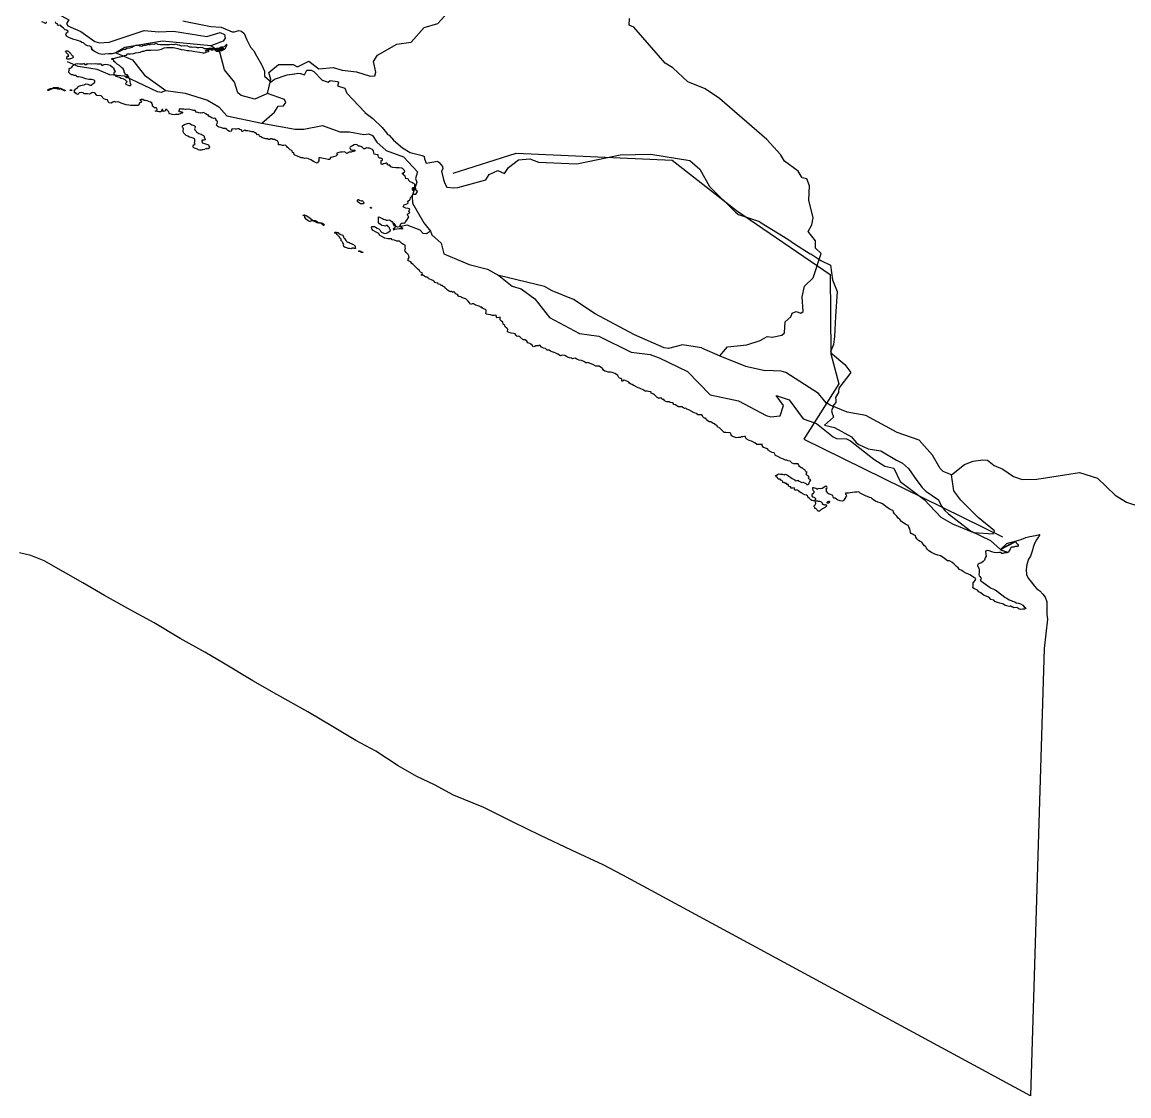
# Model space of a CAD drawing. Header units: metres. Extents: x 13.21 to 19.52, y 42.14 to 46.62.
# Drawn here: x 18.033 to 18.585, y 42.15 to 42.685 of the extents above; entities that cross this region are included whole.
import ezdxf

# ---------------------------------------------------------------- set-up
doc = ezdxf.new("R2010")
doc.units = ezdxf.units.M
doc.header["$MEASUREMENT"] = 0
for name, color, linetype in [('CESTE', 5, 'Continuous'), ('GE_obr', 210, 'Continuous'), ('granica', 2, 'Continuous'), ('hr', 9, 'Continuous')]:
    doc.layers.add(name, color=color, linetype=linetype)

msp = doc.modelspace()

# ---------------------------------------------------------------- linework, layer by layer
at = {"layer": 'CESTE'}
for p, q in [((18.23662, 42.58091), (18.23739, 42.57907)), ((18.37175, 42.52266), (18.38089, 42.51876))]:
    msp.add_line(p, q, dxfattribs=at)
for points in [[(18.04454, 42.70619), (18.04466, 42.6991), (18.0464, 42.69575), (18.04921, 42.69296), (18.05047, 42.68948), (18.05628, 42.68621), (18.05517, 42.68449), (18.05585, 42.68324), (18.06233, 42.68045), (18.06927, 42.67545), (18.07158, 42.6748), (18.07641, 42.67507), (18.09397, 42.68101), (18.10121, 42.68032), (18.10848, 42.68064), (18.12512, 42.67802), (18.13175, 42.68), (18.13388, 42.67891), (18.13426, 42.67714), (18.13324, 42.67557), (18.12718, 42.67329)], [(18.15533, 42.6495), (18.15708, 42.65657), (18.1561, 42.6601), (18.1609, 42.66397), (18.16823, 42.66399), (18.17031, 42.66282), (18.17596, 42.66574), (18.1809, 42.66178), (18.18805, 42.66245), (18.19261, 42.66118), (18.19981, 42.66041), (18.20653, 42.65816), (18.20883, 42.6584), (18.20941, 42.66017), (18.20817, 42.66552), (18.21028, 42.66864), (18.21989, 42.67412), (18.22693, 42.67522), (18.2335, 42.68248), (18.24032, 42.68441), (18.247, 42.69183)], [(18.38089, 42.51876), (18.38472, 42.52324), (18.39428, 42.52428), (18.40105, 42.52634), (18.40442, 42.52844), (18.40689, 42.52802), (18.41173, 42.52905), (18.41306, 42.53023), (18.41344, 42.53568), (18.41629, 42.53825), (18.41688, 42.53999), (18.419, 42.54093), (18.42133, 42.53994), (18.42242, 42.54082), (18.42194, 42.54818), (18.42316, 42.55344), (18.42736, 42.55763), (18.43142, 42.56985), (18.42851, 42.57247), (18.42865, 42.57614), (18.4249, 42.58079), (18.42672, 42.584), (18.42737, 42.58759), (18.42525, 42.5964), (18.42565, 42.60353), (18.42427, 42.60696), (18.42199, 42.60753), (18.41995, 42.61076), (18.41314, 42.61588), (18.41115, 42.61917), (18.4043, 42.6266), (18.38067, 42.64708), (18.3735, 42.65193), (18.36495, 42.65529), (18.35742, 42.66235), (18.35363, 42.6646), (18.33796, 42.6827), (18.33574, 42.68369), (18.33588, 42.68697)], [(18.12718, 42.67329), (18.10313, 42.67562), (18.08427, 42.67242), (18.07971, 42.66989)], [(18.07971, 42.66989), (18.08815, 42.66641), (18.09414, 42.65871), (18.10478, 42.65102)], [(18.15533, 42.6495), (18.14913, 42.64676), (18.14226, 42.64859), (18.1406, 42.64996), (18.13895, 42.65513), (18.134, 42.66131), (18.13156, 42.67008), (18.12718, 42.67329)], [(18.10478, 42.65102), (18.10263, 42.64999), (18.10049, 42.65031), (18.08407, 42.65816), (18.07681, 42.65881), (18.07055, 42.66157), (18.06102, 42.66299), (18.05572, 42.66531)], [(18.10478, 42.65102), (18.11429, 42.6497), (18.12543, 42.64619), (18.13117, 42.64285), (18.13509, 42.63839), (18.15257, 42.63474)], [(18.15257, 42.63474), (18.15886, 42.64025), (18.16073, 42.64323), (18.16331, 42.64342), (18.16459, 42.64503), (18.16383, 42.64649), (18.15533, 42.6495)], [(18.15257, 42.63474), (18.16911, 42.63181), (18.17348, 42.63179)], [(18.17348, 42.63179), (18.18277, 42.63364), (18.19145, 42.63047), (18.19629, 42.63037), (18.20337, 42.62909), (18.20593, 42.62937), (18.20774, 42.62867), (18.20988, 42.6253), (18.21457, 42.62116), (18.22317, 42.618), (18.23015, 42.61057), (18.22913, 42.60717), (18.2298, 42.6054), (18.22748, 42.59848), (18.22766, 42.59488), (18.23333, 42.58498), (18.23662, 42.58091)], [(18.23662, 42.58091), (18.23462, 42.57955), (18.23295, 42.57979), (18.23147, 42.58143), (18.22507, 42.58394), (18.22042, 42.58283), (18.21847, 42.58364), (18.21776, 42.58578)], [(18.23739, 42.57907), (18.24199, 42.57489), (18.24325, 42.56966), (18.25591, 42.56428), (18.26513, 42.56202), (18.27064, 42.55872)], [(18.27064, 42.55872), (18.27737, 42.55353), (18.28183, 42.55218), (18.28872, 42.5471), (18.2959, 42.53786), (18.31099, 42.52987)], [(18.37175, 42.52266), (18.36224, 42.52419), (18.35531, 42.52244), (18.35313, 42.52278), (18.3384, 42.52921), (18.31871, 42.53971), (18.30785, 42.54688), (18.2973, 42.55109), (18.29355, 42.55337), (18.27064, 42.55872)], [(18.31099, 42.52987), (18.32049, 42.52851), (18.33662, 42.5206), (18.34621, 42.51934), (18.35058, 42.51781), (18.36473, 42.51094), (18.37614, 42.49934), (18.39011, 42.49638), (18.40392, 42.48902), (18.40613, 42.48836), (18.41099, 42.48879), (18.41266, 42.49399), (18.40894, 42.49898)], [(18.38089, 42.51876), (18.3937, 42.51361), (18.40356, 42.5114)], [(18.49633, 42.45935), (18.49214, 42.46112), (18.49064, 42.46255), (18.48684, 42.46917), (18.48019, 42.47664), (18.46926, 42.48045), (18.4537, 42.48897), (18.44431, 42.4907), (18.43582, 42.49416), (18.4339, 42.49529), (18.43013, 42.49988), (18.41374, 42.51047), (18.41153, 42.51114), (18.40356, 42.5114)], [(18.40894, 42.49898), (18.41552, 42.49678), (18.42248, 42.48733), (18.42899, 42.48492), (18.4373, 42.47831), (18.43912, 42.47754), (18.44399, 42.4774), (18.446, 42.47642), (18.45757, 42.46721), (18.46315, 42.46373), (18.46756, 42.46273), (18.47085, 42.456), (18.4828, 42.44709), (18.49103, 42.43825), (18.49679, 42.43497), (18.50739, 42.43061), (18.51715, 42.43), (18.51781, 42.43156), (18.5096, 42.4381), (18.50096, 42.44675), (18.4975, 42.45145), (18.49633, 42.45935)], [(18.49633, 42.45935), (18.50282, 42.46459), (18.50717, 42.46619), (18.512, 42.46682), (18.51439, 42.46666), (18.51758, 42.464), (18.52188, 42.46229), (18.52723, 42.45863), (18.53156, 42.45707), (18.53884, 42.45723), (18.56014, 42.46065), (18.56907, 42.45776), (18.57795, 42.44925), (18.58352, 42.44579), (18.59022, 42.44369), (18.59743, 42.44322), (18.62325, 42.44807), (18.63807, 42.45422), (18.65369, 42.46271), (18.66724, 42.46611)]]:
    msp.add_lwpolyline(points, dxfattribs=at)
at = {"layer": 'GE_obr'}
msp.add_lwpolyline([(18.24801, 42.60987), (18.27928, 42.61973), (18.35706, 42.61637), (18.38919, 42.59126), (18.43595, 42.55931), (18.43627, 42.51979), (18.44013, 42.50484), (18.42269, 42.47722), (18.52171, 42.42856)], dxfattribs=at)
msp.add_lwpolyline([(18.24801, 42.60987), (18.27928, 42.61973), (18.35706, 42.61637), (18.38919, 42.59126), (18.43595, 42.55931), (18.43627, 42.51979), (18.44013, 42.50484), (18.42269, 42.47722), (18.52171, 42.42856)], dxfattribs=at)
at = {"layer": 'granica'}
msp.add_lwpolyline([(18.52881, 42.4265), (18.53114, 42.4272), (18.53337, 42.4281), (18.53541, 42.42865), (18.53821, 42.42914), (18.54039, 42.42957), (18.53997, 42.42878), (18.5398, 42.42846), (18.53877, 42.42694), (18.53794, 42.42556), (18.5371, 42.42341), (18.53674, 42.42176), (18.53582, 42.41886), (18.53479, 42.41735), (18.53397, 42.41472), (18.53351, 42.41224), (18.53379, 42.40968), (18.53464, 42.40782), (18.53614, 42.40597), (18.53772, 42.40397), (18.53885, 42.40259), (18.54033, 42.40149), (18.54191, 42.3999), (18.54313, 42.39839), (18.54388, 42.39612), (18.54389, 42.39412), (18.5439, 42.39129), (18.54381, 42.38977), (18.54419, 42.38749), (18.54249, 42.37276), (18.53571, 42.14974), (18.33257, 42.25977), (18.32279, 42.26501), (18.307, 42.27232), (18.29146, 42.27956), (18.27784, 42.2862), (18.26324, 42.29355), (18.24812, 42.29974), (18.23859, 42.30482), (18.22987, 42.30897), (18.22056, 42.31438), (18.20946, 42.32163), (18.1995, 42.32692), (18.18855, 42.33342), (18.17544, 42.3412), (18.16012, 42.34986), (18.14806, 42.35665), (18.13349, 42.3655), (18.12416, 42.37097), (18.11193, 42.37782), (18.09887, 42.38554), (18.08725, 42.39196), (18.07408, 42.39917), (18.06339, 42.4055), (18.04406, 42.4166), (18.03748, 42.41917), (18.03176, 42.42055)], dxfattribs=at)
at = {"layer": 'hr'}
for points in [[(18.1132, 42.68584), (18.11708, 42.68489), (18.11715, 42.68487), (18.12708, 42.68292), (18.12722, 42.6829), (18.13235, 42.68264), (18.13778, 42.68024), (18.13786, 42.68025), (18.13902, 42.68032), (18.1411, 42.6809), (18.14251, 42.68064), (18.14375, 42.67952), (18.14512, 42.67637), (18.14692, 42.67273), (18.14854, 42.67077), (18.14998, 42.66828), (18.15234, 42.66402), (18.15254, 42.66366), (18.15389, 42.66066), (18.15387, 42.65812), (18.154, 42.65801), (18.15714, 42.6554), (18.15886, 42.6567), (18.16521, 42.65891), (18.16888, 42.65937), (18.16896, 42.65938), (18.17044, 42.65972), (18.17191, 42.65957), (18.17381, 42.65886), (18.17507, 42.66122), (18.1771, 42.66125), (18.17844, 42.66053), (18.18272, 42.65619), (18.18283, 42.65615), (18.18408, 42.65569), (18.18556, 42.65514), (18.1867, 42.65608), (18.19028, 42.65559), (18.19071, 42.65488), (18.19028, 42.65342), (18.19395, 42.65218), (18.19481, 42.65005), (18.19492, 42.64975), (18.2039, 42.64019), (18.20393, 42.64015), (18.20797, 42.63701), (18.21259, 42.63261), (18.21469, 42.63), (18.21524, 42.62916), (18.21607, 42.62871), (18.21822, 42.62636), (18.22266, 42.62246), (18.22644, 42.62008), (18.23043, 42.61908), (18.23057, 42.61905), (18.23246, 42.61868), (18.23351, 42.61808), (18.23369, 42.61691), (18.23445, 42.61489), (18.24021, 42.61587), (18.24094, 42.61522), (18.24264, 42.61315), (18.24278, 42.61204), (18.2421, 42.61079), (18.2432, 42.60661), (18.24384, 42.6047), (18.24485, 42.60277), (18.24831, 42.60254), (18.25027, 42.60274), (18.26423, 42.60654), (18.26586, 42.60911), (18.27016, 42.61108), (18.27361, 42.60974), (18.27561, 42.61265), (18.28056, 42.61641), (18.28615, 42.61693), (18.29043, 42.61534), (18.30942, 42.61448), (18.31042, 42.61471), (18.32399, 42.61747), (18.33116, 42.61901), (18.34649, 42.61938), (18.36598, 42.61621), (18.37094, 42.61186), (18.3758, 42.60323), (18.38868, 42.59046), (18.39019, 42.58915), (18.40058, 42.58566), (18.40156, 42.58502), (18.41485, 42.57691), (18.41814, 42.57462), (18.42595, 42.56968), (18.42616, 42.56962), (18.43128, 42.56636), (18.43609, 42.56399), (18.4371, 42.55661), (18.43931, 42.55082), (18.43852, 42.53843), (18.43802, 42.52838), (18.43762, 42.52433), (18.43636, 42.5216), (18.436, 42.5206), (18.43699, 42.51953), (18.44323, 42.51445), (18.44626, 42.51051), (18.4402, 42.50266), (18.43999, 42.5006), (18.43999, 42.50054), (18.43848, 42.49802), (18.43866, 42.49657), (18.43864, 42.49551), (18.43711, 42.49355), (18.43736, 42.49274), (18.43687, 42.49225), (18.43679, 42.49187), (18.43657, 42.49134), (18.43709, 42.48943), (18.43717, 42.48936), (18.43749, 42.48821), (18.43311, 42.48425), (18.43809, 42.48306), (18.44658, 42.47832), (18.44892, 42.4755), (18.45021, 42.47457), (18.45484, 42.47238), (18.46108, 42.4714), (18.46888, 42.4668), (18.47187, 42.4652), (18.47485, 42.46261), (18.47912, 42.45656), (18.48175, 42.45312), (18.48364, 42.45121), (18.48989, 42.44694), (18.49132, 42.44372), (18.49303, 42.44161), (18.4948, 42.44003), (18.50577, 42.43145), (18.51573, 42.42669), (18.52073, 42.42213), (18.52851, 42.42618), (18.52851, 42.42618), (18.52867, 42.42554), (18.52922, 42.4249), (18.52959, 42.4244), (18.52963, 42.42376), (18.52918, 42.42365), (18.52805, 42.42363), (18.52745, 42.42338), (18.52651, 42.42336), (18.52595, 42.42305), (18.52568, 42.42239), (18.52515, 42.42148), (18.52466, 42.42084), (18.52398, 42.42043), (18.5228, 42.42056), (18.52216, 42.42012), (18.52141, 42.42023), (18.52074, 42.42071), (18.52014, 42.42063), (18.5188, 42.42055), (18.51771, 42.42069), (18.5164, 42.42095), (18.51521, 42.42145), (18.51428, 42.42173), (18.51337, 42.42135), (18.51351, 42.4196), (18.51358, 42.41883), (18.51312, 42.41797), (18.51281, 42.41686), (18.51213, 42.41611), (18.511, 42.41542), (18.51008, 42.41519), (18.50948, 42.41483), (18.50936, 42.41409), (18.51006, 42.41281), (18.5101, 42.41209), (18.51009, 42.41073), (18.51, 42.40978), (18.51011, 42.40901), (18.51048, 42.40867), (18.51096, 42.40809), (18.51114, 42.40739), (18.51058, 42.4069), (18.51074, 42.40666), (18.51223, 42.40574), (18.51331, 42.40496), (18.51454, 42.40403), (18.51517, 42.40348), (18.5161, 42.40286), (18.51704, 42.40252), (18.51775, 42.40219), (18.51834, 42.40191), (18.51916, 42.40132), (18.52009, 42.40057), (18.52204, 42.39899), (18.52308, 42.39832), (18.52398, 42.39785), (18.52513, 42.39709), (18.52614, 42.39678), (18.52681, 42.39645), (18.52786, 42.39614), (18.52868, 42.39566), (18.52976, 42.39543), (18.53081, 42.3951), (18.532, 42.39442), (18.53263, 42.39364), (18.53333, 42.39309), (18.53337, 42.39273), (18.53273, 42.39237), (18.53183, 42.39237), (18.53071, 42.39224), (18.52985, 42.3926), (18.52892, 42.39325), (18.52749, 42.39311), (18.52697, 42.39339), (18.52656, 42.3934), (18.52597, 42.39387), (18.52567, 42.39384), (18.52509, 42.39369), (18.52307, 42.3942), (18.52225, 42.39487), (18.52173, 42.3951), (18.52038, 42.39549), (18.51934, 42.39577), (18.518, 42.39628), (18.5174, 42.39695), (18.51591, 42.39723), (18.51546, 42.3979), (18.51442, 42.39851), (18.51233, 42.39941), (18.51099, 42.40064), (18.50995, 42.40114), (18.50932, 42.40184), (18.50775, 42.40251), (18.50708, 42.40307), (18.50717, 42.40407), (18.50718, 42.40557), (18.50809, 42.40673), (18.50854, 42.40767), (18.50743, 42.40817), (18.50691, 42.40873), (18.50556, 42.40946), (18.50445, 42.41007), (18.50347, 42.41035), (18.50243, 42.41102), (18.50154, 42.41175), (18.50034, 42.4122), (18.49975, 42.41298), (18.49893, 42.41376), (18.49775, 42.41487), (18.49656, 42.41588), (18.49544, 42.41655), (18.49435, 42.41658), (18.49281, 42.41769), (18.49164, 42.41847), (18.49083, 42.419), (18.48963, 42.41927), (18.48811, 42.41991), (18.48636, 42.42071), (18.485, 42.42148), (18.48448, 42.4221), (18.48387, 42.42287), (18.48349, 42.42353), (18.48287, 42.42406), (18.48229, 42.42481), (18.48162, 42.42582), (18.48074, 42.42616), (18.47987, 42.42667), (18.47903, 42.42747), (18.47861, 42.42839), (18.47846, 42.42908), (18.47771, 42.42937), (18.47687, 42.42983), (18.47632, 42.43019), (18.47593, 42.43073), (18.47571, 42.43171), (18.47552, 42.43253), (18.47508, 42.43328), (18.47492, 42.43422), (18.47395, 42.43444), (18.47259, 42.43526), (18.47142, 42.43615), (18.47068, 42.43705), (18.46974, 42.43785), (18.46907, 42.43886), (18.46797, 42.43997), (18.46739, 42.44082), (18.46727, 42.44157), (18.46668, 42.44175), (18.46581, 42.44216), (18.46477, 42.44284), (18.46367, 42.44369), (18.46277, 42.44434), (18.46193, 42.44502), (18.46079, 42.44551), (18.45966, 42.44585), (18.45845, 42.44624), (18.45758, 42.44682), (18.45674, 42.44738), (18.45635, 42.44796), (18.45557, 42.44809), (18.45522, 42.44834), (18.45454, 42.44856), (18.45379, 42.44885), (18.45253, 42.44948), (18.45087, 42.45026), (18.45026, 42.45084), (18.44977, 42.45098), (18.44925, 42.45082), (18.44818, 42.4507), (18.447, 42.45054), (18.44583, 42.45049), (18.44498, 42.45028), (18.44352, 42.45029), (18.44348, 42.4498), (18.44381, 42.44939), (18.444, 42.44884), (18.44367, 42.44838), (18.44318, 42.44753), (18.44291, 42.4471), (18.44268, 42.44654), (18.442, 42.44635), (18.44092, 42.44636), (18.43988, 42.44672), (18.43924, 42.44711), (18.43836, 42.44769), (18.43771, 42.44779), (18.43752, 42.44801), (18.43733, 42.4484), (18.43723, 42.44907), (18.43688, 42.44934), (18.43597, 42.4496), (18.435, 42.44997), (18.43461, 42.45028), (18.43448, 42.45082), (18.43399, 42.45101), (18.4341, 42.45207), (18.43387, 42.45209), (18.43394, 42.45262), (18.43427, 42.45267), (18.4344, 42.45315), (18.43424, 42.45349), (18.43375, 42.45368), (18.43343, 42.45357), (18.43277, 42.45309), (18.43196, 42.45263), (18.43088, 42.45248), (18.42997, 42.45251), (18.42981, 42.45234), (18.42922, 42.45234), (18.42877, 42.45263), (18.42822, 42.4528), (18.42753, 42.45288), (18.42708, 42.45285), (18.42714, 42.45235), (18.4273, 42.45182), (18.42769, 42.45133), (18.42775, 42.45061), (18.42729, 42.45001), (18.4268, 42.44968), (18.42666, 42.44898), (18.42711, 42.44845), (18.42766, 42.44823), (18.42815, 42.44803), (18.42857, 42.44753), (18.42854, 42.44716), (18.4283, 42.44676), (18.42749, 42.44642), (18.42681, 42.44654), (18.42626, 42.447), (18.42561, 42.44766), (18.4248, 42.44819), (18.4248, 42.4486), (18.42451, 42.44899), (18.42403, 42.44928), (18.42328, 42.4495), (18.42234, 42.44972), (18.42205, 42.4501), (18.42143, 42.45049), (18.42056, 42.451), (18.4202, 42.45136), (18.41965, 42.45181), (18.41881, 42.45179), (18.41829, 42.45179), (18.41816, 42.45211), (18.41813, 42.45264), (18.41787, 42.45285), (18.41729, 42.45281), (18.41634, 42.45269), (18.41631, 42.45339), (18.41602, 42.45349), (18.41514, 42.45375), (18.41509, 42.45455), (18.41421, 42.45455), (18.41424, 42.45503), (18.4134, 42.45513), (18.41324, 42.45559), (18.41275, 42.45547), (18.41236, 42.45564), (18.41236, 42.45608), (18.41178, 42.45656), (18.41136, 42.45678), (18.41097, 42.45726), (18.41003, 42.45717), (18.40987, 42.45772), (18.40938, 42.45806), (18.40903, 42.45843), (18.40861, 42.45901), (18.40903, 42.45912), (18.40965, 42.45958), (18.41005, 42.45987), (18.41112, 42.45979), (18.41213, 42.45976), (18.41287, 42.45941), (18.4134, 42.4598), (18.41401, 42.4596), (18.41466, 42.45916), (18.41534, 42.4587), (18.41625, 42.45815), (18.41693, 42.45761), (18.41754, 42.4572), (18.41819, 42.45691), (18.41832, 42.45657), (18.41877, 42.45635), (18.41936, 42.4565), (18.41985, 42.45669), (18.41998, 42.45652), (18.4204, 42.45632), (18.42105, 42.45611), (18.42131, 42.45579), (18.42176, 42.4556), (18.42228, 42.45567), (18.42313, 42.45547), (18.42381, 42.45511), (18.42423, 42.4546), (18.42488, 42.45457), (18.42524, 42.45484), (18.42547, 42.45541), (18.42567, 42.45611), (18.42623, 42.45686), (18.42597, 42.45707), (18.42525, 42.45744), (18.42493, 42.45772), (18.42539, 42.45832), (18.42487, 42.45871), (18.42413, 42.45933), (18.42387, 42.45979), (18.42401, 42.4603), (18.42446, 42.46078), (18.42388, 42.46097), (18.42352, 42.46129), (18.42327, 42.46182), (18.42252, 42.46228), (18.42188, 42.46293), (18.42139, 42.46291), (18.42064, 42.4635), (18.42022, 42.46406), (18.41994, 42.46485), (18.41909, 42.46488), (18.41785, 42.46489), (18.41691, 42.46523), (18.4163, 42.46581), (18.41601, 42.46624), (18.41497, 42.46644), (18.41435, 42.46675), (18.4136, 42.46676), (18.41266, 42.46717), (18.41127, 42.46778), (18.40981, 42.46853), (18.40867, 42.46912), (18.40832, 42.46963), (18.4079, 42.47043), (18.40696, 42.47055), (18.40624, 42.47079), (18.40569, 42.47116), (18.40518, 42.47171), (18.40469, 42.47237), (18.40369, 42.47271), (18.40258, 42.4731), (18.40204, 42.47399), (18.40201, 42.47469), (18.40132, 42.47455), (18.40028, 42.47448), (18.39934, 42.4746), (18.39827, 42.47529), (18.39733, 42.4758), (18.39674, 42.47612), (18.39551, 42.4766), (18.39434, 42.47716), (18.39379, 42.47769), (18.39373, 42.47849), (18.39321, 42.47844), (18.3923, 42.4784), (18.39152, 42.47835), (18.39113, 42.47806), (18.39012, 42.47799), (18.38908, 42.47793), (18.3883, 42.47819), (18.38748, 42.47832), (18.38654, 42.47896), (18.38648, 42.47951), (18.38632, 42.48014), (18.38593, 42.48043), (18.38379, 42.48044), (18.3831, 42.48058), (18.38236, 42.48116), (18.38168, 42.48187), (18.38081, 42.48264), (18.37977, 42.48341), (18.37951, 42.48382), (18.37906, 42.48421), (18.3786, 42.48441), (18.37835, 42.48484), (18.3776, 42.48508), (18.37692, 42.48557), (18.37637, 42.48581), (18.37558, 42.48584), (18.37487, 42.48631), (18.37416, 42.48689), (18.37394, 42.48761), (18.37338, 42.48757), (18.37296, 42.48778), (18.37257, 42.4882), (18.37228, 42.48877), (18.37183, 42.48928), (18.36968, 42.48926), (18.36955, 42.48977), (18.36917, 42.49006), (18.36803, 42.49038), (18.36543, 42.49175), (18.36436, 42.49223), (18.36391, 42.49264), (18.36319, 42.49253), (18.36283, 42.49274), (18.36193, 42.49325), (18.36101, 42.49326), (18.3602, 42.49338), (18.35952, 42.49386), (18.35877, 42.49425), (18.35783, 42.49452), (18.3577, 42.4949), (18.35745, 42.49536), (18.35705, 42.49534), (18.35618, 42.49541), (18.35559, 42.49573), (18.35452, 42.49581), (18.35361, 42.49612), (18.35332, 42.49644), (18.35296, 42.49694), (18.35247, 42.49697), (18.35205, 42.49711), (18.35195, 42.49731), (18.35196, 42.49764), (18.35173, 42.49762), (18.35088, 42.49765), (18.35017, 42.4976), (18.34965, 42.49799), (18.34913, 42.4984), (18.34877, 42.49883), (18.34829, 42.49932), (18.34774, 42.49971), (18.34715, 42.49997), (18.34663, 42.50017), (18.34654, 42.50043), (18.3467, 42.50072), (18.3454, 42.50092), (18.34464, 42.50116), (18.34367, 42.50116), (18.34261, 42.50172), (18.34115, 42.50241), (18.34079, 42.50261), (18.34009, 42.50281), (18.3392, 42.5033), (18.3388, 42.50337), (18.33854, 42.50383), (18.33792, 42.50393), (18.33726, 42.50446), (18.3365, 42.50469), (18.33589, 42.50509), (18.33553, 42.50558), (18.3346, 42.50604), (18.33376, 42.50644), (18.33319, 42.50664), (18.33283, 42.50667), (18.33261, 42.50634), (18.33243, 42.50605), (18.33199, 42.50615), (18.33204, 42.50667), (18.33208, 42.50703), (18.33173, 42.50743), (18.33133, 42.50749), (18.33089, 42.50753), (18.33045, 42.50792), (18.33027, 42.50861), (18.3301, 42.50897), (18.32935, 42.50947), (18.32855, 42.5099), (18.32775, 42.51033), (18.32718, 42.51048), (18.32643, 42.51067), (18.32594, 42.51068), (18.32514, 42.51061), (18.32439, 42.51091), (18.32359, 42.51104), (18.32284, 42.51154), (18.32253, 42.51203), (18.32253, 42.51242), (18.32196, 42.51272), (18.32077, 42.51364), (18.31912, 42.51358), (18.31789, 42.51424), (18.3151, 42.51543), (18.31461, 42.5153), (18.31408, 42.5152), (18.31302, 42.5159), (18.312, 42.51636), (18.3108, 42.51659), (18.31023, 42.51674), (18.30956, 42.51707), (18.30877, 42.5176), (18.30801, 42.5174), (18.30739, 42.51724), (18.30695, 42.51763), (18.30593, 42.5177), (18.30496, 42.518), (18.30443, 42.51843), (18.30359, 42.51896), (18.30234, 42.51909), (18.30194, 42.51889), (18.30146, 42.5188), (18.30009, 42.51962), (18.29916, 42.52012), (18.29832, 42.52045), (18.29725, 42.52078), (18.2965, 42.52107), (18.29575, 42.52154), (18.2946, 42.52157), (18.29446, 42.52193), (18.29393, 42.52236), (18.29296, 42.52264), (18.2919, 42.52314), (18.29128, 42.52383), (18.29075, 42.52399), (18.29044, 42.5238), (18.28919, 42.52373), (18.28862, 42.52341), (18.28822, 42.52324), (18.28764, 42.52341), (18.28742, 42.52397), (18.28667, 42.5245), (18.28636, 42.52482), (18.28565, 42.52509), (18.28512, 42.52525), (18.28464, 42.52601), (18.2838, 42.52664), (18.28313, 42.52674), (18.28278, 42.5268), (18.28141, 42.52813), (18.28092, 42.5284), (18.28035, 42.5285), (18.27986, 42.52833), (18.27928, 42.52883), (18.2788, 42.52968), (18.27818, 42.52995), (18.27694, 42.53011), (18.27503, 42.53068), (18.27526, 42.53199), (18.27469, 42.53255), (18.2738, 42.53324), (18.27376, 42.53386), (18.27288, 42.53452), (18.2727, 42.53547), (18.272, 42.536), (18.27142, 42.5367), (18.27143, 42.53756), (18.27143, 42.53802), (18.27072, 42.53782), (18.26987, 42.53769), (18.26943, 42.53828), (18.26952, 42.53868), (18.26921, 42.53904), (18.2685, 42.53884), (18.26753, 42.53885), (18.26651, 42.53914), (18.26536, 42.53938), (18.2646, 42.53951), (18.26429, 42.53984), (18.26438, 42.54066), (18.26439, 42.54145), (18.26399, 42.54191), (18.26355, 42.54204), (18.26302, 42.54214), (18.26262, 42.54247), (18.26222, 42.54306), (18.26133, 42.54296), (18.26116, 42.54326), (18.2604, 42.54365), (18.25916, 42.54408), (18.2581, 42.54463), (18.25739, 42.54466), (18.25659, 42.54437), (18.25633, 42.54496), (18.25536, 42.54601), (18.2543, 42.54713), (18.25363, 42.54739), (18.25261, 42.54766), (18.25213, 42.54782), (18.25186, 42.54815), (18.25088, 42.54832), (18.25053, 42.54855), (18.25018, 42.54927), (18.24947, 42.5495), (18.24898, 42.5498), (18.24881, 42.55045), (18.24814, 42.55062), (18.24783, 42.55052), (18.24774, 42.55033), (18.24735, 42.55079), (18.24721, 42.55082), (18.24686, 42.55085), (18.24659, 42.55062), (18.24593, 42.55092), (18.24504, 42.55154), (18.24438, 42.5521), (18.24389, 42.5525), (18.24376, 42.55299), (18.24354, 42.55314), (18.24283, 42.55327), (18.24261, 42.55383), (18.24203, 42.5538), (18.24146, 42.55432), (18.24048, 42.55452), (18.24031, 42.55498), (18.23938, 42.55515), (18.23867, 42.55532), (18.23858, 42.55568), (18.23831, 42.55604), (18.23783, 42.55633), (18.23716, 42.55656), (18.23632, 42.55693), (18.23566, 42.55713), (18.23544, 42.55778), (18.23495, 42.55801), (18.23455, 42.55805), (18.2338, 42.55834), (18.23335, 42.55871), (18.23287, 42.5589), (18.23229, 42.55887), (18.23207, 42.55933), (18.23274, 42.55946), (18.23243, 42.56015), (18.23172, 42.56051), (18.23141, 42.56081), (18.23114, 42.56133), (18.23039, 42.56199), (18.22911, 42.56319), (18.228, 42.56424), (18.22734, 42.5647), (18.22677, 42.56556), (18.22606, 42.56602), (18.22548, 42.56619), (18.22557, 42.56701), (18.22593, 42.56773), (18.22585, 42.56861), (18.22545, 42.56924), (18.22474, 42.57002), (18.22408, 42.57101), (18.22377, 42.57157), (18.22417, 42.57232), (18.22409, 42.573), (18.224, 42.57391), (18.2232, 42.57428), (18.22236, 42.5748), (18.22165, 42.57543), (18.22126, 42.57595), (18.21979, 42.57586), (18.21873, 42.57635), (18.21753, 42.57662), (18.21713, 42.57701), (18.21531, 42.57701), (18.21385, 42.57748), (18.21239, 42.5782), (18.21119, 42.57883), (18.21097, 42.57978), (18.2092, 42.5805), (18.20809, 42.58124), (18.20734, 42.5821), (18.20725, 42.58272), (18.20756, 42.58315), (18.20867, 42.58315), (18.20921, 42.58285), (18.21014, 42.58239), (18.21085, 42.58206), (18.21142, 42.58153), (18.21164, 42.58098), (18.2123, 42.58038), (18.21337, 42.57995), (18.21399, 42.57966), (18.21474, 42.57992), (18.21541, 42.58028), (18.21608, 42.58067), (18.2167, 42.5812), (18.21666, 42.58152), (18.21635, 42.58185), (18.21613, 42.58251), (18.21564, 42.58313), (18.21529, 42.58369), (18.21476, 42.58373), (18.21427, 42.58346), (18.21351, 42.58356), (18.21245, 42.58373), (18.21201, 42.58412), (18.21125, 42.58449), (18.21077, 42.58524), (18.21068, 42.58619), (18.21068, 42.58695), (18.21069, 42.58767), (18.21073, 42.58813), (18.21122, 42.58787), (18.21193, 42.5875), (18.21268, 42.58727), (18.21317, 42.58684), (18.21392, 42.58668), (18.21455, 42.58642), (18.21526, 42.58645), (18.21597, 42.58658), (18.21668, 42.58625), (18.21752, 42.58552), (18.21831, 42.5848), (18.2188, 42.58408), (18.21915, 42.58352), (18.2192, 42.58306), (18.21875, 42.5826), (18.2187, 42.58244), (18.21808, 42.58195), (18.21812, 42.58165), (18.21884, 42.58188), (18.2199, 42.58201), (18.22106, 42.5822), (18.22208, 42.58217), (18.2227, 42.58204), (18.22305, 42.58223), (18.2223, 42.58263), (18.22164, 42.58299), (18.22151, 42.58368), (18.22178, 42.5845), (18.22213, 42.58483), (18.22262, 42.58496), (18.22342, 42.58499), (18.22377, 42.58492), (18.22426, 42.58548), (18.2248, 42.58633), (18.2256, 42.58764), (18.22578, 42.58813), (18.2253, 42.58853), (18.22525, 42.58905), (18.22543, 42.58958), (18.22597, 42.58994), (18.22628, 42.59017), (18.22588, 42.59082), (18.22602, 42.59125), (18.22633, 42.59167), (18.2262, 42.59204), (18.22558, 42.5922), (18.22433, 42.59243), (18.22349, 42.59263), (18.22309, 42.59312), (18.22354, 42.59404), (18.22456, 42.59435), (18.22545, 42.59494), (18.22541, 42.59579), (18.22613, 42.59632), (18.22657, 42.59671), (18.22675, 42.59763), (18.22729, 42.59828), (18.22769, 42.5991), (18.22858, 42.59933), (18.22929, 42.59933), (18.22965, 42.59979), (18.23009, 42.60061), (18.22978, 42.60094), (18.22939, 42.60143), (18.22939, 42.60195), (18.22921, 42.60245), (18.22823, 42.60245), (18.22806, 42.60209), (18.22805, 42.60163), (18.22841, 42.6013), (18.22836, 42.6011), (18.22779, 42.60107), (18.22761, 42.60147), (18.22761, 42.60212), (18.22766, 42.60255), (18.22806, 42.60274), (18.22881, 42.60274), (18.2289, 42.60325), (18.22882, 42.6042), (18.22833, 42.60466), (18.22789, 42.60483), (18.2274, 42.60509), (18.22656, 42.60545), (18.22589, 42.60614), (18.22568, 42.6069), (18.22483, 42.6071), (18.22439, 42.60703), (18.22421, 42.60762), (18.22404, 42.60844), (18.22359, 42.60871), (18.22337, 42.6089), (18.22337, 42.6093), (18.22271, 42.6093), (18.22276, 42.60989), (18.22356, 42.61035), (18.22378, 42.61068), (18.22369, 42.61123), (18.2229, 42.61205), (18.22228, 42.61232), (18.22108, 42.61247), (18.22028, 42.61244), (18.21934, 42.61254), (18.21788, 42.61264), (18.2169, 42.6129), (18.21642, 42.61386), (18.21571, 42.61376), (18.21517, 42.61392), (18.21513, 42.61442), (18.21478, 42.61484), (18.21433, 42.61484), (18.2142, 42.61465), (18.21344, 42.61455), (18.213, 42.61455), (18.21264, 42.61422), (18.21202, 42.61436), (18.21211, 42.61531), (18.21212, 42.61609), (18.2127, 42.61639), (18.21279, 42.61675), (18.21221, 42.61708), (18.21168, 42.61731), (18.21128, 42.61728), (18.21075, 42.61777), (18.21057, 42.61875), (18.21053, 42.61902), (18.20946, 42.61905), (18.20857, 42.61935), (18.20835, 42.61991), (18.20818, 42.62104), (18.20774, 42.62157), (18.2069, 42.62199), (18.20627, 42.62222), (18.20548, 42.62236), (18.20472, 42.62242), (18.20419, 42.62219), (18.20383, 42.62197), (18.20334, 42.62197), (18.20272, 42.62266), (18.20197, 42.62308), (18.20144, 42.62332), (18.20055, 42.62322), (18.20046, 42.62355), (18.20002, 42.62391), (18.19948, 42.62407), (18.19859, 42.62388), (18.19775, 42.62349), (18.19713, 42.62319), (18.19664, 42.62283), (18.19641, 42.62244), (18.19663, 42.62188), (18.19694, 42.62145), (18.19792, 42.62129), (18.1985, 42.62142), (18.1989, 42.62122), (18.1989, 42.62086), (18.19832, 42.6207), (18.19774, 42.62057), (18.19716, 42.62024), (18.1961, 42.62027), (18.19565, 42.61995), (18.19507, 42.61968), (18.19436, 42.62001), (18.19401, 42.62041), (18.19268, 42.62031), (18.19165, 42.62023), (18.19041, 42.62), (18.18983, 42.61964), (18.18996, 42.61938), (18.19027, 42.61932), (18.19027, 42.61905), (18.19001, 42.61876), (18.18943, 42.61837), (18.18836, 42.61801), (18.1872, 42.61765), (18.18676, 42.61762), (18.18667, 42.61722), (18.1864, 42.6167), (18.18556, 42.61667), (18.18409, 42.6169), (18.18254, 42.61723), (18.18165, 42.61746), (18.18098, 42.61753), (18.18094, 42.6169), (18.18098, 42.61605), (18.18067, 42.61553), (18.18018, 42.61487), (18.17933, 42.61512), (18.17836, 42.61558), (18.17694, 42.6164), (18.17583, 42.61693), (18.17499, 42.61726), (18.17396, 42.61713), (18.17294, 42.61746), (18.17219, 42.61746), (18.17148, 42.61776), (18.17028, 42.61838), (18.16908, 42.61884), (18.16846, 42.61933), (18.16869, 42.6196), (18.16793, 42.62009), (18.16771, 42.62084), (18.16754, 42.62114), (18.16674, 42.6215), (18.16594, 42.62229), (18.16532, 42.62265), (18.16496, 42.62315), (18.16443, 42.62377), (18.16354, 42.62361), (18.16288, 42.62361), (18.16181, 42.62399), (18.16083, 42.62402), (18.16084, 42.62491), (18.1604, 42.62592), (18.15942, 42.62635), (18.15884, 42.62662), (18.158, 42.62662), (18.15747, 42.62691), (18.15684, 42.62695), (18.15658, 42.62665), (18.15595, 42.62662), (18.15556, 42.62701), (18.15453, 42.62701), (18.15285, 42.62744), (18.15205, 42.62794), (18.15143, 42.6283), (18.1513, 42.62899), (18.15076, 42.62915), (18.15036, 42.62899), (18.14957, 42.62997), (18.14903, 42.62988), (18.14863, 42.6305), (18.14752, 42.6304), (18.14637, 42.6308), (18.14553, 42.63095), (18.14459, 42.63095), (18.14402, 42.63124), (18.14339, 42.63092), (18.14313, 42.63072), (18.14273, 42.63046), (18.14246, 42.63105), (18.14251, 42.63141), (18.14157, 42.63167), (18.14131, 42.63194), (18.1406, 42.63194), (18.13988, 42.63181), (18.13922, 42.63181), (18.13797, 42.63201), (18.13753, 42.63184), (18.1374, 42.63132), (18.13739, 42.63089), (18.13722, 42.63073), (18.13637, 42.63063), (18.13562, 42.63116), (18.13509, 42.63152), (18.13442, 42.63208), (18.13393, 42.63211), (18.13335, 42.63218), (18.133, 42.63231), (18.13256, 42.63241), (18.13131, 42.6327), (18.1306, 42.63303), (18.13016, 42.63349), (18.12994, 42.63399), (18.13025, 42.63454), (18.13052, 42.6352), (18.13039, 42.63576), (18.12985, 42.63602), (18.12981, 42.63656), (18.1295, 42.63712), (18.12906, 42.63728), (18.12848, 42.63705), (18.12759, 42.63748), (18.12688, 42.63794), (18.12612, 42.63801), (18.12622, 42.6388), (18.1255, 42.6387), (18.12479, 42.63922), (18.12484, 42.63945), (18.12395, 42.63982), (18.1236, 42.64001), (18.12293, 42.63995), (18.12262, 42.63975), (18.12217, 42.63995), (18.12204, 42.63975), (18.12124, 42.63985), (18.12062, 42.64015), (18.11986, 42.64018), (18.11929, 42.6411), (18.11849, 42.64113), (18.11684, 42.64156), (18.11578, 42.64179), (18.11493, 42.64156), (18.11427, 42.64153), (18.11369, 42.6417), (18.1124, 42.64176), (18.11187, 42.64186), (18.11138, 42.64158), (18.11133, 42.64099), (18.11102, 42.64067), (18.11178, 42.64047), (18.11209, 42.64053), (18.11235, 42.6404), (18.11267, 42.64037), (18.11307, 42.6402), (18.11306, 42.63994), (18.1128, 42.63971), (18.11222, 42.63965), (18.11182, 42.63935), (18.11106, 42.63916), (18.11031, 42.63916), (18.10946, 42.63903), (18.10884, 42.63896), (18.10795, 42.63913), (18.10711, 42.63936), (18.10662, 42.63929), (18.1064, 42.63982), (18.10613, 42.64034), (18.10569, 42.6409), (18.10547, 42.64097), (18.10525, 42.64152), (18.10458, 42.64156), (18.10449, 42.64133), (18.10445, 42.64093), (18.10418, 42.64067), (18.10347, 42.64064), (18.10329, 42.64107), (18.10329, 42.64156), (18.10276, 42.64162), (18.10271, 42.64126), (18.1024, 42.64067), (18.10209, 42.64048), (18.10116, 42.64045), (18.10045, 42.64054), (18.09934, 42.64068), (18.10031, 42.64114), (18.10031, 42.64163), (18.10027, 42.64225), (18.09983, 42.64248), (18.09898, 42.64248), (18.09849, 42.64294), (18.09814, 42.6433), (18.09814, 42.6437), (18.0981, 42.64406), (18.0977, 42.64435), (18.09783, 42.64471), (18.09699, 42.64517), (18.09539, 42.64591), (18.09454, 42.64604), (18.09383, 42.64614), (18.0933, 42.64654), (18.09246, 42.64651), (18.09175, 42.64647), (18.09201, 42.64608), (18.09241, 42.64585), (18.09263, 42.64552), (18.09223, 42.64513), (18.09165, 42.64487), (18.0913, 42.64395), (18.09103, 42.64362), (18.09014, 42.64359), (18.08899, 42.64362), (18.08805, 42.64356), (18.08708, 42.64359), (18.08623, 42.64369), (18.08499, 42.64395), (18.08401, 42.64415), (18.08237, 42.64469), (18.08143, 42.64528), (18.08055, 42.64542), (18.07957, 42.64525), (18.0789, 42.64548), (18.07823, 42.64525), (18.07743, 42.64476), (18.0765, 42.64496), (18.07601, 42.64535), (18.07566, 42.64637), (18.07459, 42.64654), (18.07375, 42.64693), (18.07246, 42.64841), (18.07033, 42.64851), (18.06966, 42.64907), (18.06975, 42.64943), (18.06891, 42.64982), (18.06829, 42.64998), (18.0678, 42.64989), (18.0674, 42.64959), (18.06691, 42.64936), (18.06642, 42.6492), (18.06562, 42.6493), (18.06477, 42.64936), (18.06397, 42.64935), (18.06349, 42.64984), (18.06264, 42.65), (18.06149, 42.64987), (18.06126, 42.64961), (18.06104, 42.64925), (18.06077, 42.64905), (18.06024, 42.64938), (18.05984, 42.64988), (18.05913, 42.64988), (18.05922, 42.65063), (18.05922, 42.65096), (18.05904, 42.65119), (18.05918, 42.65145), (18.05958, 42.65145), (18.05989, 42.65191), (18.06051, 42.6522), (18.061, 42.65286), (18.0614, 42.65325), (18.06238, 42.65352), (18.06305, 42.65378), (18.06398, 42.65381), (18.065, 42.6544), (18.06585, 42.65427), (18.06682, 42.65374), (18.06758, 42.65377), (18.06798, 42.65397), (18.06798, 42.65417), (18.06833, 42.6543), (18.06874, 42.65459), (18.0694, 42.65522), (18.0694, 42.65581), (18.069, 42.65614), (18.06785, 42.65646), (18.06625, 42.6566), (18.06487, 42.65693), (18.06296, 42.65745), (18.06132, 42.65781), (18.06029, 42.65788), (18.06016, 42.65819), (18.06007, 42.65855), (18.05901, 42.65859), (18.05838, 42.65891), (18.05776, 42.65891), (18.05723, 42.65911), (18.05687, 42.65951), (18.0563, 42.65997), (18.05638, 42.66023), (18.0563, 42.66082), (18.05665, 42.66124), (18.05643, 42.66177), (18.05692, 42.6622), (18.05728, 42.66236), (18.0579, 42.66275), (18.05843, 42.66331), (18.05906, 42.66406), (18.05977, 42.66429), (18.0607, 42.66446), (18.06168, 42.66442), (18.06332, 42.66442), (18.06381, 42.66459), (18.06403, 42.66449), (18.06439, 42.66403), (18.06528, 42.66396), (18.06568, 42.66445), (18.06768, 42.66442), (18.06972, 42.66452), (18.07048, 42.66439), (18.07141, 42.66435), (18.07226, 42.66429), (18.07257, 42.66419), (18.07261, 42.6636), (18.07328, 42.66366), (18.07395, 42.66399), (18.0747, 42.66422), (18.07555, 42.66409), (18.07688, 42.66363), (18.07795, 42.66281), (18.07843, 42.66238), (18.07879, 42.66213), (18.07879, 42.66157), (18.07906, 42.66098), (18.07945, 42.66052), (18.07923, 42.66026), (18.07879, 42.66007), (18.07874, 42.65928), (18.07932, 42.65879), (18.07976, 42.65823), (18.08043, 42.658), (18.08158, 42.6577), (18.08252, 42.65721), (18.08332, 42.65698), (18.08425, 42.65652), (18.08483, 42.65609), (18.08523, 42.65557), (18.08514, 42.65504), (18.08482, 42.65462), (18.08465, 42.65422), (18.08536, 42.65386), (18.08629, 42.6535), (18.08718, 42.65353), (18.08745, 42.65366), (18.08709, 42.65448), (18.08696, 42.65557), (18.08678, 42.65658), (18.08638, 42.6574), (18.08612, 42.65803), (18.08559, 42.65803), (18.08558, 42.6576), (18.08527, 42.6574), (18.08487, 42.6574), (18.0847, 42.65783), (18.08496, 42.65813), (18.08532, 42.65822), (18.08576, 42.65832), (18.08554, 42.65885), (18.08456, 42.65881), (18.08421, 42.65986), (18.08399, 42.66029), (18.08399, 42.66108), (18.08346, 42.66177), (18.08261, 42.66259), (18.08168, 42.66344), (18.08048, 42.6642), (18.07959, 42.66495), (18.07871, 42.66558), (18.07875, 42.66614), (18.07848, 42.6664), (18.07777, 42.6665), (18.07773, 42.66689), (18.078, 42.66709), (18.07862, 42.66705), (18.0816, 42.66787), (18.08195, 42.66784), (18.08324, 42.66823), (18.08409, 42.66846), (18.08507, 42.66869), (18.08556, 42.66928), (18.08618, 42.66934), (18.08716, 42.66925), (18.08867, 42.66947), (18.08965, 42.66987), (18.09089, 42.67005), (18.09192, 42.67021), (18.09307, 42.67063), (18.09374, 42.67067), (18.09507, 42.67116), (18.09605, 42.67112), (18.09707, 42.67112), (18.09765, 42.67125), (18.09961, 42.67122), (18.10112, 42.67135), (18.10254, 42.67168), (18.10392, 42.67233), (18.10526, 42.67241), (18.10739, 42.67251), (18.10841, 42.67254), (18.10926, 42.67231), (18.11072, 42.67191), (18.11241, 42.67152), (18.11379, 42.67129), (18.11535, 42.67102), (18.11619, 42.67096), (18.11752, 42.67076), (18.11921, 42.67046), (18.12161, 42.67015), (18.12317, 42.66982), (18.12401, 42.66975), (18.12539, 42.67037), (18.12601, 42.67047), (18.12628, 42.67073), (18.12606, 42.67096), (18.12437, 42.67067), (18.12486, 42.67123), (18.12575, 42.67146), (18.12691, 42.67162), (18.12735, 42.67162), (18.12735, 42.67136), (18.12762, 42.67099), (18.12811, 42.67145), (18.12917, 42.67139), (18.12939, 42.67093), (18.12975, 42.67066), (18.13086, 42.67047), (18.13233, 42.67092), (18.13237, 42.67086), (18.13331, 42.67138), (18.13438, 42.67213), (18.13487, 42.67286), (18.13536, 42.67384), (18.13496, 42.67404), (18.13451, 42.67354), (18.13371, 42.67282), (18.13304, 42.67269), (18.13229, 42.6726), (18.13184, 42.67224), (18.13069, 42.67207), (18.12989, 42.67194), (18.12917, 42.67165), (18.12842, 42.67178), (18.12726, 42.67204), (18.12611, 42.67201), (18.12539, 42.67188), (18.12486, 42.67185), (18.12415, 42.67182), (18.12313, 42.67228), (18.12215, 42.67248), (18.12117, 42.67231), (18.12042, 42.67231), (18.11953, 42.67258), (18.11811, 42.67251), (18.11744, 42.67265), (18.11673, 42.67265), (18.11575, 42.67307), (18.11406, 42.67324), (18.11255, 42.67318), (18.11139, 42.6736), (18.11046, 42.67387), (18.10966, 42.6741), (18.10873, 42.67387), (18.10739, 42.67394), (18.1065, 42.67377), (18.10544, 42.67384), (18.10459, 42.67384), (18.10295, 42.67389), (18.10188, 42.67389), (18.10081, 42.67393), (18.09975, 42.67445), (18.09872, 42.67406), (18.09681, 42.67416), (18.0969, 42.67393), (18.09677, 42.67383), (18.09619, 42.67383), (18.09619, 42.67419), (18.09574, 42.67406), (18.09521, 42.6737), (18.09459, 42.67347), (18.09397, 42.67344), (18.0933, 42.67324), (18.09272, 42.67292), (18.09179, 42.67318), (18.09125, 42.67354), (18.08956, 42.67351), (18.08867, 42.67292), (18.08783, 42.67248), (18.08667, 42.67215), (18.08529, 42.67199), (18.08458, 42.67149), (18.08334, 42.67133), (18.082, 42.67071), (18.08085, 42.67019), (18.07969, 42.66979), (18.07804, 42.6693), (18.07613, 42.6693), (18.07435, 42.66924), (18.07311, 42.66904), (18.07146, 42.66937), (18.06946, 42.67028), (18.06871, 42.67083), (18.06827, 42.67139), (18.06778, 42.67129), (18.0676, 42.67198), (18.06804, 42.67198), (18.06756, 42.67277), (18.06676, 42.6731), (18.06573, 42.67326), (18.06467, 42.67389), (18.0636, 42.67481), (18.06289, 42.67494), (18.06222, 42.67546), (18.06125, 42.67582), (18.06022, 42.67612), (18.05889, 42.67655), (18.05747, 42.67701), (18.05636, 42.6775), (18.0552, 42.67816), (18.05489, 42.67914), (18.0552, 42.67981), (18.05605, 42.68044), (18.056, 42.68067), (18.05525, 42.68109), (18.05445, 42.68132), (18.05369, 42.68205), (18.05289, 42.6828), (18.05227, 42.68359), (18.05125, 42.68352), (18.05076, 42.68356), (18.05089, 42.68405), (18.04983, 42.68461), (18.04965, 42.68523)], [(18.04507, 42.68531), (18.04511, 42.68479), (18.04471, 42.68446), (18.04409, 42.68476), (18.04391, 42.68502), (18.04294, 42.68528)]]:
    msp.add_lwpolyline(points, dxfattribs=at)
for points in [[(18.05555, 42.66816), (18.05591, 42.66822), (18.05633, 42.66816), (18.05611, 42.66846), (18.05611, 42.66867), (18.05604, 42.66896), (18.05581, 42.66912), (18.05561, 42.6693), (18.05554, 42.66941), (18.05539, 42.66962), (18.05517, 42.66981), (18.05498, 42.67006), (18.05479, 42.67028), (18.05473, 42.67054), (18.05488, 42.67075), (18.05523, 42.67086), (18.05547, 42.67088), (18.05575, 42.67086), (18.05606, 42.67068), (18.05625, 42.67061), (18.05642, 42.67043), (18.05656, 42.67024), (18.05678, 42.67004), (18.05692, 42.66979), (18.05719, 42.66947), (18.05748, 42.6692), (18.05772, 42.66886), (18.05804, 42.66856), (18.05828, 42.66832), (18.05838, 42.66812), (18.05856, 42.66776), (18.05854, 42.66752), (18.05831, 42.66737), (18.05807, 42.66714), (18.05775, 42.667), (18.05726, 42.6669), (18.05679, 42.66681), (18.05649, 42.66668), (18.05598, 42.66661), (18.0557, 42.66674), (18.05536, 42.66688), (18.05526, 42.66711), (18.0553, 42.6675), (18.05548, 42.66787), (18.05555, 42.66816)], [(18.13301, 42.67229), (18.13321, 42.67229), (18.13337, 42.67217), (18.13333, 42.67191), (18.13298, 42.67168), (18.13221, 42.67125), (18.13169, 42.67108), (18.13118, 42.67099), (18.13061, 42.67104), (18.13035, 42.6712), (18.13022, 42.67154), (18.1306, 42.67168), (18.13115, 42.67175), (18.1316, 42.67187), (18.13189, 42.67203), (18.13301, 42.67229)], [(18.05163, 42.6516), (18.05087, 42.65165), (18.05069, 42.65169), (18.05066, 42.65192), (18.05047, 42.65196), (18.05028, 42.65196), (18.0501, 42.65201), (18.04991, 42.65208), (18.04954, 42.65196), (18.0492, 42.65203), (18.0488, 42.65198), (18.04854, 42.65195), (18.04817, 42.65196), (18.04814, 42.65225), (18.04848, 42.65242), (18.04876, 42.65246), (18.04913, 42.65253), (18.04956, 42.65258), (18.05, 42.6526), (18.05053, 42.65254), (18.05097, 42.65254), (18.05125, 42.65236), (18.05131, 42.65215), (18.05141, 42.6519), (18.05163, 42.6516)], [(18.04575, 42.65117), (18.04599, 42.65153), (18.04643, 42.65177), (18.04667, 42.65186), (18.0469, 42.65192), (18.04717, 42.65199), (18.04734, 42.65204), (18.04764, 42.65211), (18.04768, 42.6519), (18.04767, 42.65172), (18.04745, 42.65159), (18.04711, 42.65147), (18.04687, 42.65137), (18.04655, 42.65126), (18.04621, 42.65105), (18.046, 42.65106), (18.04575, 42.65117)], [(18.05221, 42.65221), (18.05244, 42.65212), (18.05259, 42.65204), (18.05287, 42.6519), (18.05326, 42.65166), (18.05317, 42.65142), (18.05279, 42.65146), (18.05253, 42.65168), (18.05215, 42.65184), (18.05182, 42.65209), (18.05221, 42.65221)], [(18.05377, 42.65147), (18.05398, 42.65134), (18.0543, 42.6512), (18.05453, 42.65106), (18.05455, 42.65095), (18.05434, 42.6509), (18.05412, 42.65095), (18.0539, 42.65112), (18.05358, 42.65138), (18.05377, 42.65147)], [(18.05756, 42.65136), (18.05778, 42.65125), (18.05783, 42.65112), (18.05768, 42.65103), (18.05748, 42.65103), (18.05718, 42.65111), (18.05705, 42.65122), (18.05705, 42.65136), (18.05756, 42.65136)], [(18.11931, 42.62448), (18.119, 42.62485), (18.11924, 42.62556), (18.11913, 42.62615), (18.11915, 42.62659), (18.11899, 42.627), (18.11862, 42.62719), (18.11831, 42.62736), (18.11735, 42.62766), (18.11657, 42.62784), (18.11563, 42.62825), (18.11491, 42.62866), (18.11429, 42.62907), (18.11373, 42.62971), (18.11333, 42.63041), (18.11334, 42.63115), (18.11347, 42.63203), (18.11326, 42.6325), (18.11304, 42.63296), (18.11301, 42.63335), (18.1132, 42.63362), (18.11354, 42.63371), (18.11379, 42.63381), (18.11391, 42.63403), (18.11449, 42.6343), (18.11503, 42.63448), (18.11557, 42.63465), (18.11611, 42.63481), (18.11671, 42.63461), (18.11721, 42.6342), (18.11767, 42.63393), (18.11839, 42.63377), (18.11895, 42.63342), (18.11938, 42.63305), (18.11932, 42.63265), (18.11908, 42.63198), (18.11923, 42.63137), (18.11964, 42.63087), (18.12004, 42.63025), (18.1207, 42.62989), (18.12122, 42.62956), (18.12231, 42.62928), (18.12278, 42.62902), (18.12356, 42.62863), (18.12375, 42.6282), (18.1239, 42.62783), (18.12406, 42.62736), (18.12422, 42.62703), (18.1243, 42.62644), (18.12388, 42.62622), (18.12328, 42.6263), (18.12288, 42.62625), (18.12263, 42.62621), (18.12258, 42.62588), (18.12276, 42.62548), (18.12287, 42.62502), (18.12399, 42.62466), (18.12496, 42.62431), (18.12593, 42.62395), (18.12643, 42.62271), (18.12611, 42.62228), (18.12581, 42.62198), (18.12551, 42.62184), (18.12524, 42.62212), (18.12495, 42.62212), (18.12494, 42.62189), (18.12466, 42.6218), (18.12432, 42.62193), (18.12407, 42.62161), (18.12336, 42.62149), (18.12288, 42.62143), (18.12236, 42.62133), (18.12149, 42.62131), (18.12081, 42.62147), (18.12044, 42.62174), (18.11999, 42.62203), (18.1195, 42.62215), (18.119, 42.62224), (18.1186, 42.6225), (18.11835, 42.62279), (18.11829, 42.62311), (18.11838, 42.6235), (18.11872, 42.62391), (18.1191, 42.62407), (18.11931, 42.62448)], [(18.20134, 42.59626), (18.20203, 42.59603), (18.20227, 42.59598), (18.20258, 42.59613), (18.20293, 42.59592), (18.20308, 42.59567), (18.20327, 42.59541), (18.20336, 42.59516), (18.20337, 42.59489), (18.20314, 42.59459), (18.20274, 42.5945), (18.20227, 42.59453), (18.20171, 42.59459), (18.2014, 42.59486), (18.20115, 42.5951), (18.20063, 42.59529), (18.20025, 42.59567), (18.20019, 42.59608), (18.20021, 42.59637), (18.20043, 42.59662), (18.20059, 42.59671), (18.20091, 42.59665), (18.20094, 42.59644), (18.20112, 42.59637), (18.20134, 42.59626)], [(18.20691, 42.59286), (18.20739, 42.5924), (18.20698, 42.59245), (18.2067, 42.59251), (18.20657, 42.59276), (18.20691, 42.59286)], [(18.17297, 42.58882), (18.17391, 42.58901), (18.1746, 42.58868), (18.17593, 42.58789), (18.17744, 42.58676), (18.1775, 42.58653), (18.177, 42.58611), (18.17687, 42.58555), (18.17573, 42.58607), (18.17472, 42.58695), (18.17403, 42.5878), (18.17397, 42.58836), (18.17309, 42.58873), (18.17297, 42.58882)], [(18.17803, 42.58644), (18.17908, 42.5862), (18.17978, 42.58587), (18.18047, 42.58545), (18.18116, 42.58517), (18.18085, 42.58494), (18.18021, 42.58503), (18.17952, 42.58531), (18.17883, 42.58573), (18.17794, 42.58588), (18.17782, 42.58625), (18.17803, 42.58644)], [(18.18123, 42.58517), (18.18224, 42.58512), (18.18287, 42.58484), (18.18343, 42.58442), (18.18375, 42.58405), (18.18331, 42.58377), (18.18274, 42.58428), (18.18211, 42.58465), (18.18154, 42.58489), (18.18123, 42.58517)], [(18.18937, 42.5804), (18.18965, 42.58042), (18.19011, 42.58029), (18.1906, 42.58022), (18.19079, 42.58002), (18.19085, 42.57978), (18.19119, 42.5796), (18.19151, 42.57951), (18.19173, 42.57931), (18.19251, 42.57905), (18.19287, 42.57885), (18.19306, 42.57851), (18.19328, 42.5781), (18.19352, 42.57751), (18.19388, 42.577), (18.19437, 42.57618), (18.19493, 42.57569), (18.19539, 42.57545), (18.19605, 42.57522), (18.19657, 42.57497), (18.19707, 42.57474), (18.19772, 42.5744), (18.19831, 42.5742), (18.19865, 42.57396), (18.19893, 42.57358), (18.19903, 42.57342), (18.19913, 42.57323), (18.19909, 42.57276), (18.1993, 42.57242), (18.19919, 42.57225), (18.19862, 42.5723), (18.19822, 42.57236), (18.19742, 42.57243), (18.19732, 42.57209), (18.19702, 42.57202), (18.19624, 42.57227), (18.19562, 42.57234), (18.195, 42.57259), (18.19406, 42.57282), (18.19338, 42.57325), (18.19334, 42.57393), (18.19337, 42.57439), (18.19303, 42.57464), (18.19294, 42.57508), (18.19293, 42.57533), (18.19259, 42.57561), (18.19247, 42.57584), (18.19216, 42.57613), (18.19204, 42.57643), (18.19204, 42.57677), (18.19188, 42.57714), (18.19151, 42.57737), (18.19135, 42.57773), (18.1912, 42.57818), (18.19094, 42.57848), (18.19066, 42.57862), (18.19036, 42.57891), (18.19017, 42.57928), (18.1896, 42.57983), (18.18893, 42.57992), (18.18892, 42.58035), (18.18937, 42.5804)], [(18.20289, 42.57021), (18.20252, 42.57026), (18.20217, 42.57028), (18.20195, 42.57047), (18.20167, 42.57053), (18.20139, 42.57071), (18.2009, 42.57076), (18.20077, 42.57097), (18.20105, 42.57108), (18.20143, 42.57104), (18.20167, 42.57095), (18.20211, 42.57068), (18.20245, 42.5706), (18.20295, 42.5704), (18.20289, 42.57021)], [(18.43237, 42.44263), (18.43191, 42.44242), (18.43179, 42.44233), (18.43167, 42.44218), (18.43149, 42.44208), (18.43122, 42.44193), (18.43101, 42.44175), (18.4309, 42.44156), (18.43066, 42.44136), (18.43047, 42.44123), (18.43014, 42.44122), (18.42989, 42.44134), (18.42965, 42.44151), (18.42937, 42.44183), (18.42916, 42.44216), (18.4289, 42.4425), (18.42872, 42.44256), (18.42847, 42.44255), (18.4283, 42.44269), (18.4282, 42.44295), (18.42806, 42.4432), (18.42795, 42.44354), (18.42795, 42.44389), (18.42806, 42.44407), (18.42824, 42.44425), (18.42847, 42.44448), (18.42864, 42.44476), (18.42868, 42.44505), (18.42867, 42.44532), (18.42861, 42.44558), (18.42847, 42.44576), (18.42847, 42.44608), (18.42854, 42.44628), (18.42883, 42.4464), (18.42969, 42.4464), (18.43002, 42.44635), (18.43034, 42.44632), (18.43062, 42.4462), (18.43101, 42.44607), (18.43146, 42.4459), (18.43179, 42.44566), (18.43196, 42.44538), (18.43197, 42.44497), (18.43207, 42.44481), (18.43235, 42.44475), (18.43261, 42.44463), (18.43278, 42.44455), (18.433, 42.44439), (18.43323, 42.44439), (18.43342, 42.44448), (18.43359, 42.44453), (18.43386, 42.44446), (18.43394, 42.44427), (18.43397, 42.44409), (18.43405, 42.4438), (18.43392, 42.44357), (18.43379, 42.44341), (18.4336, 42.44324), (18.43328, 42.44311), (18.43295, 42.44293), (18.43273, 42.44285), (18.43237, 42.44263)], [(18.43553, 42.44617), (18.43555, 42.44591), (18.43549, 42.44578), (18.43537, 42.44558), (18.43531, 42.44545), (18.43498, 42.44527), (18.43478, 42.44521), (18.43457, 42.44526), (18.43442, 42.44535), (18.43442, 42.44562), (18.43448, 42.44578), (18.43459, 42.44589), (18.43477, 42.44603), (18.43496, 42.44612), (18.43516, 42.4462), (18.43539, 42.44624), (18.43553, 42.44617)], [(18.52073, 42.42213), (18.52397, 42.42518), (18.52538, 42.42567), (18.52682, 42.42603), (18.52825, 42.42637), (18.52073, 42.42213)], [(18.52412, 42.42078), (18.52121, 42.42163), (18.52073, 42.42213), (18.52412, 42.42078)]]:
    msp.add_lwpolyline(points, close=True, dxfattribs=at)

doc.saveas('drawing.dxf')
